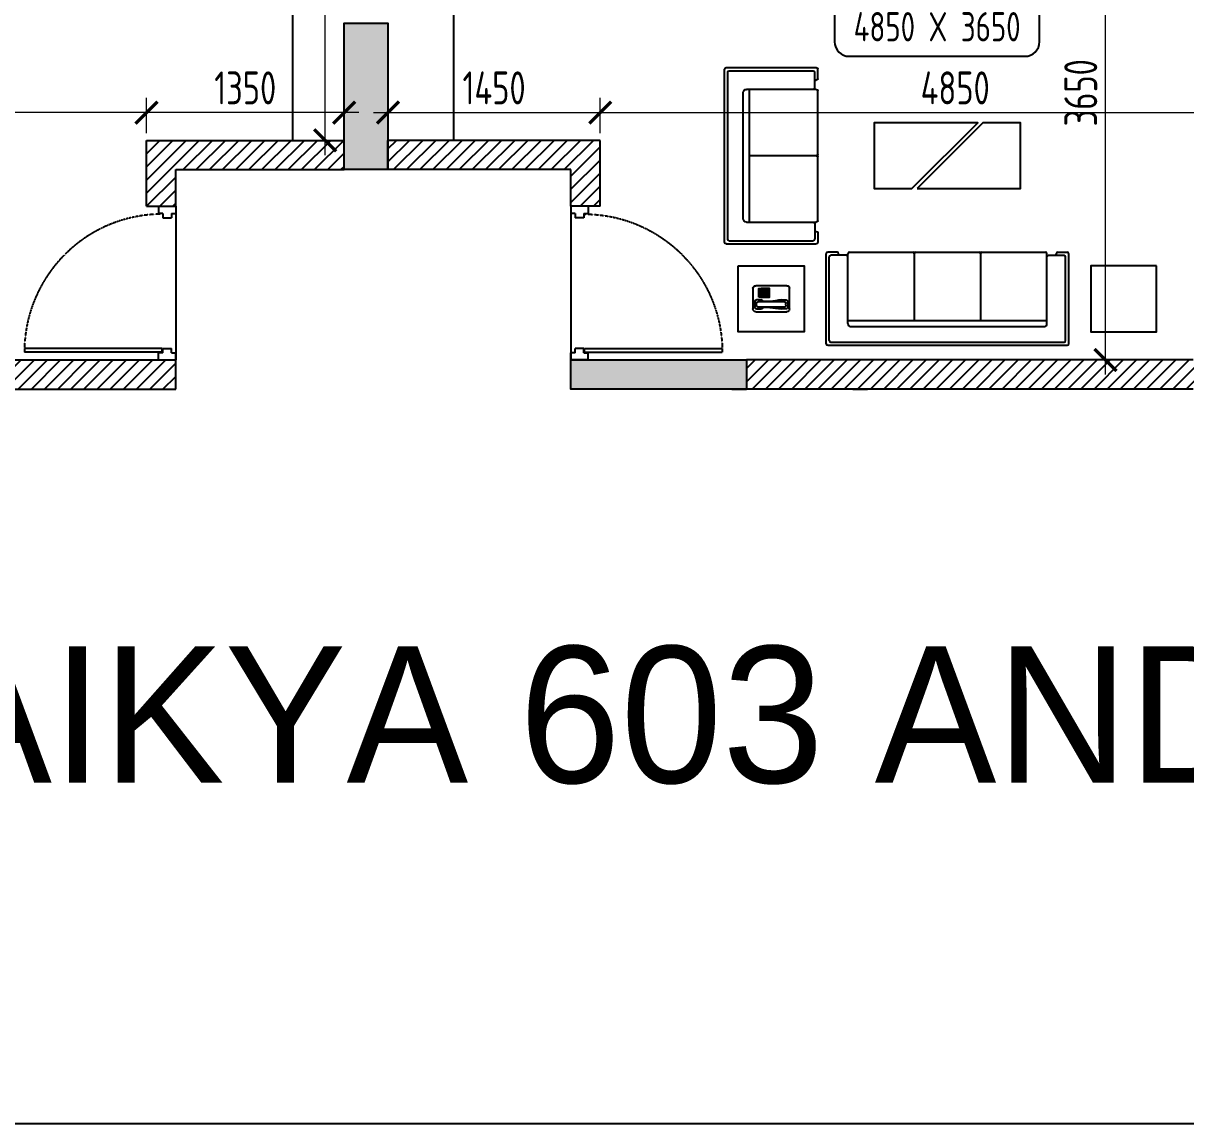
# Model space of a CAD drawing. Header units: millimetres. Extents: x -92307 to 258096, y -47434 to 112633.
# Drawn here: x 66834 to 74776, y -2067 to 5450 of the extents above; entities that cross this region are included whole.
import ezdxf
from ezdxf.enums import TextEntityAlignment as Align

# ---------------------------------------------------------------- set-up
doc = ezdxf.new("R2010")
doc.units = ezdxf.units.MM
doc.header["$LTSCALE"] = 10
doc.header["$PDMODE"] = 35
doc.header["$PDSIZE"] = 500
doc.linetypes.add('DASHED', pattern=[19.05, 12.7, -6.35])
for name, color, linetype in [('07--DIM-1', 1, 'Continuous'), ('A--BLOCKWALL-2', 2, 'Continuous'), ('A--BLOCKWALL-3', 3, 'Continuous'), ('A--DOWN', 34, 'Continuous'), ('A--FURNITURE-0', 253, 'Continuous'), ('A--HATCH-1', 8, 'Continuous'), ('A--SPACENUMBER', 2, 'Continuous'), ('A--SPACENUMBER-1', 8, 'Continuous'), ('A--SPACEREF', 3, 'Continuous'), ('A--TILING-1', 8, 'Continuous'), ('Typical floor Column Centre line$0$X-3rd Floor Column$0$A--COL250', 250, 'Continuous'), ('Typical floor Column Centre line$0$X-3rd Floor Column$0$A--CONCRETE-4', 4, 'Continuous')]:
    doc.layers.add(name, color=color, linetype=linetype)
doc.styles.add('ISO', font='isocp2.shx', dxfattribs={"width": 0.8})
doc.dimstyles.new('A-DIM-100', dxfattribs={"dimscale": 100, "dimtxt": 2.25, "dimasz": 1.5, "dimexe": 1, "dimexo": 0.5, "dimgap": 0, "dimtad": 0, "dimdec": 0, "dimzin": 12, "dimdsep": 46, "dimtxsty": 'ISO', "dimblk": 'ARCHTICK', "dimcen": 1, "dimdle": 1, "dimclrd": 8, "dimclre": 8, "dimclrt": 256, "dimadec": 0, "dimazin": 3, "dimtfac": 1, "dimtdec": 0, "dimtmove": 1, "dimatfit": 2, "dimfxl": 1, "dimtvp": 0.75, "dimtolj": 1, "dimtzin": 12, "dimlwd": 18, "dimlwe": 18, "dimarcsym": 0})
pattern_1 = [(45, (72725.64, 0), (-44.9013, 44.9013), [])]

# ---------------------------------------------------------------- blocks, each defined once
blk = doc.blocks.new('SPACE')
at = {"layer": 'A--SPACENUMBER-1'}
blk.add_lwpolyline([(-600, 0), (600, 0, 0.41421356), (700, 100), (700, 288.5, 0.41421356), (600, 388.5), (-600, 388.5, 0.41421356), (-700, 288.5), (-700, 100, 0.41421356), (-600, 0, -0.05251446)], format="xyb", dxfattribs=at)
at = {"layer": 'A--SPACENUMBER', "style": 'ISO', "width": 0.8, "flags": 4}
blk.add_attdef('01', text='', height=250, dxfattribs=at).set_placement((0.455, 202.41), align=Align.MIDDLE)
at = {"layer": 'A--SPACEREF', "style": 'ISO', "width": 0.8, "flags": 4}
blk.add_attdef('S', text='', height=300, dxfattribs=at).set_placement((1.35, 474.975), align=Align.CENTER)
blk = doc.blocks.new('A$C59C96D1E')
at = {"linetype": 'Continuous'}
for p, q in [((-2.74, 0), (2.74, 0)), ((-3.49, -9.09), (-3.49, -0.75)), ((-2.75, -0.99), (-2.75, -2.2)), ((-2.26, -1.48), (-2.26, -8.35)), ((-0.79, -0.49), (-2.25, -0.49)), ((-1.76, -0.98), (-1.28, -0.98)), ((-0.78, -8.35), (-0.78, -1.48)), ((-0.29, -2.2), (-0.29, -0.99)), ((3.49, -0.75), (3.49, -9.09)), ((-2.75, -8.84), (-2.75, -7.63)), ((-0.79, -9.34), (-2.25, -9.34)), ((-1.76, -8.85), (-1.28, -8.85)), ((-0.29, -7.63), (-0.29, -8.84)), ((2.74, -9.84), (-2.74, -9.84))]:
    blk.add_line(p, q, dxfattribs=at)
for points in [[(0.45, -5.87), (0.45, -5.37), (0.95, -5.37), (0.95, -5.87)], [(0.45, -6.47), (0.45, -5.97), (0.95, -5.97), (0.95, -6.47)], [(1.05, -5.87), (1.05, -5.37), (1.55, -5.37), (1.55, -5.87)], [(1.05, -6.47), (1.05, -5.97), (1.55, -5.97), (1.55, -6.47)], [(1.64, -5.87), (1.64, -5.37), (2.14, -5.37), (2.14, -5.87)], [(1.64, -6.47), (1.64, -5.97), (2.14, -5.97), (2.14, -6.47)], [(2.24, -5.87), (2.24, -5.37), (2.74, -5.37), (2.74, -5.87)], [(2.24, -6.47), (2.24, -5.97), (2.74, -5.97), (2.74, -6.47)], [(0.45, -7.06), (0.45, -6.56), (0.95, -6.56), (0.95, -7.06)], [(0.45, -7.66), (0.45, -7.16), (0.95, -7.16), (0.95, -7.66)], [(0.45, -8.26), (0.95, -8.26), (0.95, -7.76), (0.45, -7.76)], [(1.05, -7.06), (1.05, -6.56), (1.55, -6.56), (1.55, -7.06)], [(1.05, -7.66), (1.05, -7.16), (1.55, -7.16), (1.55, -7.66)], [(1.05, -8.26), (1.55, -8.26), (1.55, -7.76), (1.05, -7.76)], [(1.64, -7.06), (1.64, -6.56), (2.14, -6.56), (2.14, -7.06)], [(1.64, -7.66), (1.64, -7.16), (2.14, -7.16), (2.14, -7.66)], [(1.64, -8.26), (2.14, -8.26), (2.14, -7.76), (1.64, -7.76)], [(2.24, -7.06), (2.24, -6.56), (2.74, -6.56), (2.74, -7.06)], [(2.24, -7.66), (2.24, -7.16), (2.74, -7.16), (2.74, -7.66)], [(2.24, -8.26), (2.74, -8.26), (2.74, -7.76), (2.24, -7.76)]]:
    blk.add_lwpolyline(points, close=True)
for centre, radius, start, end in [((-2.74, -0.75), 0.75, 90, 180), ((2.74, -0.75), 0.75, 0, 90), ((-2.25, -0.99), 0.5, 90, 180), ((-2.25, -2.2), 0.5, 180, 270), ((-1.76, -1.48), 0.5, 90, 180), ((-1.28, -1.48), 0.5, 0, 90), ((-0.79, -0.99), 0.5, 0, 90), ((-0.79, -2.2), 0.5, 270, 0), ((-2.74, -9.09), 0.75, 180, 270), ((-2.25, -7.63), 0.5, 90, 180), ((-2.25, -8.84), 0.5, 180, 270), ((-1.76, -8.35), 0.5, 180, 270), ((-1.28, -8.35), 0.5, 270, 0), ((-0.79, -7.63), 0.5, 0, 90), ((-0.79, -8.84), 0.5, 270, 0), ((2.74, -9.09), 0.75, 270, 0)]:
    blk.add_arc(centre, radius, start, end, dxfattribs=at)
for centre, start, end in [((-30.22, -7.51), 358.28, 10.8919), ((27.18, -7.51), 169.1081, 181.72)]:
    blk.add_arc(centre, 27.97, start, end)
blk = doc.blocks.new('A$C6B576318')
at = {"layer": 'A--FURNITURE-0'}
for p, q in [((-887.5, 748.8), (-962.5, 748.8)), ((-787.5, 748.8), (-279.2, 748.8)), ((-254.2, 748.8), (254.2, 748.8)), ((279.2, 748.8), (787.5, 748.8)), ((887.5, 748.8), (962.5, 748.8)), ((-975, 12.5), (-975, 736.3)), ((-950, 37.5), (-950, 711.3)), ((-812.5, 723.8), (-937.5, 723.8)), ((-875, 723.8), (-875, 736.3)), ((-800, 711.3), (-800, 736.3)), ((-800, 175), (-800, 711.3)), ((-266.7, 736.3), (-266.7, 200)), ((266.7, 736.3), (266.7, 200)), ((800, 711.3), (800, 736.3)), ((800, 175), (800, 711.3)), ((812.5, 723.8), (937.5, 723.8)), ((875, 723.8), (875, 736.3)), ((950, 37.5), (950, 711.3)), ((975, 12.5), (975, 736.3)), ((-800, 200), (800, 200)), ((-775, 150), (775, 150)), ((-962.5, 0), (962.5, 0)), ((-937.5, 25), (937.5, 25))]:
    blk.add_line(p, q, dxfattribs=at)
for centre, radius, start, end in [((-962.5, 736.3), 12.5, 90, 180), ((-887.5, 736.3), 12.5, 0, 90), ((-787.5, 736.3), 12.5, 90, 180), ((-279.2, 736.3), 12.5, 0, 90), ((-254.2, 736.3), 12.5, 90, 180), ((254.2, 736.3), 12.5, 0, 90), ((279.2, 736.3), 12.5, 90, 180), ((787.5, 736.3), 12.5, 0, 90), ((887.5, 736.3), 12.5, 90, 180), ((962.5, 736.3), 12.5, 0, 90), ((-937.5, 711.3), 12.5, 90, 180), ((-812.5, 711.3), 12.5, 0, 90), ((812.5, 711.3), 12.5, 90, 180), ((937.5, 711.3), 12.5, 0, 90), ((-775, 175), 25, 180, 270), ((775, 175), 25, 270, 0), ((-962.5, 12.5), 12.5, 180, 270), ((-937.5, 37.5), 12.5, 180, 270), ((937.5, 37.5), 12.5, 270, 0), ((962.5, 12.5), 12.5, 270, 0)]:
    blk.add_arc(centre, radius, start, end, dxfattribs=at)
blk = doc.blocks.new('A$C64853205')
at = {"layer": 'A--FURNITURE-0'}
for p, q in [((-620.8, 748.8), (-695.8, 748.8)), ((-520.8, 748.8), (-12.5, 748.8)), ((12.5, 748.8), (520.8, 748.8)), ((620.8, 748.8), (695.8, 748.8)), ((-708.3, 12.5), (-708.3, 736.3)), ((-683.3, 37.5), (-683.3, 711.3)), ((-545.8, 723.8), (-670.8, 723.8)), ((-608.3, 723.8), (-608.3, 736.3)), ((-533.3, 711.3), (-533.3, 736.3)), ((-533.3, 175), (-533.3, 711.3)), ((0, 736.3), (0, 200)), ((533.3, 736.3), (533.3, 175)), ((545.8, 723.8), (670.8, 723.8)), ((608.3, 723.8), (608.3, 736.3)), ((683.3, 37.5), (683.3, 711.3)), ((708.3, 12.5), (708.3, 736.3)), ((-533.3, 200), (533.3, 200)), ((-508.3, 150), (508.3, 150)), ((-695.8, 0), (695.8, 0)), ((-670.8, 25), (670.8, 25))]:
    blk.add_line(p, q, dxfattribs=at)
for centre, radius, start, end in [((-695.8, 736.3), 12.5, 90, 180), ((-620.8, 736.3), 12.5, 0, 90), ((-520.8, 736.3), 12.5, 90, 180), ((-12.5, 736.3), 12.5, 0, 90), ((12.5, 736.3), 12.5, 90, 180), ((520.8, 736.3), 12.5, 0, 90), ((620.8, 736.3), 12.5, 90, 180), ((695.8, 736.3), 12.5, 0, 90), ((-670.8, 711.3), 12.5, 90, 180), ((-545.8, 711.3), 12.5, 0, 90), ((545.8, 711.3), 12.5, 90, 180), ((670.8, 711.3), 12.5, 0, 90), ((-508.3, 175), 25, 180, 270), ((508.3, 175), 25, 270, 0), ((-695.8, 12.5), 12.5, 180, 270), ((-670.8, 37.5), 12.5, 180, 270), ((670.8, 37.5), 12.5, 270, 0), ((695.8, 12.5), 12.5, 270, 0)]:
    blk.add_arc(centre, radius, start, end, dxfattribs=at)
blk = doc.blocks.new('A$C1CBF2325')
at = {"layer": 'A--DOWN'}
for p, q in [((100, 0), (0, 0)), ((0, 0), (0, -42)), ((100, 0), (100, -42)), ((25, -42), (0, -42)), ((25, -42), (25, -67)), ((75, -67), (25, -67)), ((75, -42), (75, -67)), ((75, -42), (100, -42)), ((78.8, -46.2), (78.8, -67)), ((78.8, -46.2), (886, -46.2)), ((78.8, -67), (886, -67)), ((886, -67), (886, -46.2)), ((25, -858), (0, -858)), ((0, -900), (0, -858)), ((75, -833), (25, -833)), ((25, -858), (25, -833)), ((75, -858), (75, -833)), ((75, -858), (100, -858)), ((100, -900), (100, -858)), ((100, -900), (0, -900))]:
    blk.add_line(p, q, dxfattribs=at)
at = {"layer": 'A--DOWN', "color": 8, "linetype": 'DASHED', "ltscale": 0.005}
blk.add_arc((78.8, -46.2), 807.5, 269.73187, 358.52905, dxfattribs=at)
blk = doc.blocks.new('_ArchTick')
at = {"color": 0, "const_width": 0.15}
blk.add_lwpolyline([(-0.5, -0.5), (0.5, 0.5)], dxfattribs=at)
blk = doc.blocks.new('*D56')
at = {"layer": '07--DIM-1', "color": 8, "lineweight": 18}
for p, q in [((69325.6, 4700), (69325.6, 4939.7)), ((70775.6, 4700), (70775.6, 4939.7)), ((69225.6, 4839.7), (70875.6, 4839.7))]:
    blk.add_line(p, q, dxfattribs=at)
at = {"layer": 'Defpoints', "color": 0}
for p in [(70775.6, 4839.7), (69325.6, 4650), (70775.6, 4650)]:
    blk.add_point(p, dxfattribs=at)
at = {"layer": '07--DIM-1', "color": 8, "lineweight": 18, "xscale": 150, "yscale": 150, "zscale": 150, "rotation": 180}
blk.add_blockref('_ArchTick', (69325.6, 4839.7), dxfattribs=at)
at = {"layer": '07--DIM-1', "color": 8, "lineweight": 18, "xscale": 150, "yscale": 150, "zscale": 150}
blk.add_blockref('_ArchTick', (70775.6, 4839.7), dxfattribs=at)
at = {"layer": '07--DIM-1', "insert": (70050.6, 5008.5), "char_height": 225, "attachment_point": 5, "style": 'ISO'}
blk.add_mtext('\\A1;1450', dxfattribs=at)
blk = doc.blocks.new('*D57')
at = {"layer": '07--DIM-1', "color": 8, "lineweight": 18}
for p, q in [((70775.6, 4700), (70775.6, 4939.7)), ((75625.6, 4700), (75625.6, 4939.7)), ((70675.6, 4839.7), (75725.6, 4839.7))]:
    blk.add_line(p, q, dxfattribs=at)
at = {"layer": 'Defpoints', "color": 0}
for p in [(75625.6, 4839.7), (70775.6, 4650), (75625.6, 4650)]:
    blk.add_point(p, dxfattribs=at)
at = {"layer": '07--DIM-1', "color": 8, "lineweight": 18, "xscale": 150, "yscale": 150, "zscale": 150, "rotation": 180}
blk.add_blockref('_ArchTick', (70775.6, 4839.7), dxfattribs=at)
at = {"layer": '07--DIM-1', "color": 8, "lineweight": 18, "xscale": 150, "yscale": 150, "zscale": 150}
blk.add_blockref('_ArchTick', (75625.6, 4839.7), dxfattribs=at)
at = {"layer": '07--DIM-1', "insert": (73200.6, 5008.5), "char_height": 225, "attachment_point": 5, "style": 'ISO'}
blk.add_mtext('\\A1;4850', dxfattribs=at)
blk = doc.blocks.new('*D61')
at = {"layer": '07--DIM-1', "color": 8, "lineweight": 18}
for p, q in [((67675.6, 4700), (67675.6, 4939.7)), ((69025.6, 4700), (69025.6, 4939.7)), ((69125.6, 4839.7), (67575.6, 4839.7))]:
    blk.add_line(p, q, dxfattribs=at)
at = {"layer": 'Defpoints', "color": 0}
for p in [(67675.6, 4839.7), (67675.6, 4650), (69025.6, 4650)]:
    blk.add_point(p, dxfattribs=at)
at = {"layer": '07--DIM-1', "color": 8, "lineweight": 18, "xscale": 150, "yscale": 150, "zscale": 150, "rotation": 180}
blk.add_blockref('_ArchTick', (67675.6, 4839.7), dxfattribs=at)
at = {"layer": '07--DIM-1', "color": 8, "lineweight": 18, "xscale": 150, "yscale": 150, "zscale": 150}
blk.add_blockref('_ArchTick', (69025.6, 4839.7), dxfattribs=at)
at = {"layer": '07--DIM-1', "insert": (68350.6, 5008.5), "char_height": 225, "attachment_point": 5, "style": 'ISO'}
blk.add_mtext('\\A1;1350', dxfattribs=at)
blk = doc.blocks.new('*D62')
at = {"layer": '07--DIM-1', "color": 8, "lineweight": 18}
for p, q in [((62825.6, 4700), (62825.6, 4939.7)), ((67675.6, 4700), (67675.6, 4939.7)), ((67775.6, 4839.7), (62725.6, 4839.7))]:
    blk.add_line(p, q, dxfattribs=at)
at = {"layer": 'Defpoints', "color": 0}
for p in [(62825.6, 4839.7), (62825.6, 4650), (67675.6, 4650)]:
    blk.add_point(p, dxfattribs=at)
at = {"layer": '07--DIM-1', "color": 8, "lineweight": 18, "xscale": 150, "yscale": 150, "zscale": 150, "rotation": 180}
blk.add_blockref('_ArchTick', (62825.6, 4839.7), dxfattribs=at)
at = {"layer": '07--DIM-1', "color": 8, "lineweight": 18, "xscale": 150, "yscale": 150, "zscale": 150}
blk.add_blockref('_ArchTick', (67675.6, 4839.7), dxfattribs=at)
at = {"layer": '07--DIM-1', "insert": (65250.6, 5008.5), "char_height": 225, "attachment_point": 5, "style": 'ISO'}
blk.add_mtext('\\A1;4850', dxfattribs=at)
blk = doc.blocks.new('*D73')
at = {"layer": '07--DIM-1', "color": 8, "lineweight": 18}
for p, q in [((68896.1, 4550), (68896.1, 6900)), ((68975.6, 6800), (68796.1, 6800)), ((68975.6, 4650), (68796.1, 4650))]:
    blk.add_line(p, q, dxfattribs=at)
at = {"layer": 'Defpoints', "color": 0}
for p in [(68896.1, 6800), (69025.6, 6800), (69025.6, 4650)]:
    blk.add_point(p, dxfattribs=at)
at = {"layer": '07--DIM-1', "color": 8, "lineweight": 18, "xscale": 150, "yscale": 150, "zscale": 150}
for p, rotation in [((68896.1, 6800), 90), ((68896.1, 4650), 270)]:
    blk.add_blockref('_ArchTick', p, dxfattribs=dict(at, rotation=rotation))
at = {"layer": '07--DIM-1', "insert": (68727.3, 5725), "char_height": 225, "attachment_point": 5, "rotation": 90, "style": 'ISO'}
blk.add_mtext('\\A1;2150', dxfattribs=at)
blk = doc.blocks.new('*D41')
at = {"layer": '07--DIM-1', "color": 8, "lineweight": 18}
for p, q in [((74227.1, 3050), (74227.1, 6900)), ((74575.6, 6800), (74127.1, 6800)), ((74575.6, 3150), (74127.1, 3150))]:
    blk.add_line(p, q, dxfattribs=at)
at = {"layer": 'Defpoints', "color": 0}
for p in [(74227.1, 6800), (74625.6, 6800), (74625.6, 3150)]:
    blk.add_point(p, dxfattribs=at)
at = {"layer": '07--DIM-1', "color": 8, "lineweight": 18, "xscale": 150, "yscale": 150, "zscale": 150}
for p, rotation in [((74227.1, 6800), 90), ((74227.1, 3150), 270)]:
    blk.add_blockref('_ArchTick', p, dxfattribs=dict(at, rotation=rotation))
at = {"layer": '07--DIM-1', "insert": (74058.4, 4975), "char_height": 225, "attachment_point": 5, "rotation": 90, "style": 'ISO'}
blk.add_mtext('\\A1;3650', dxfattribs=at)

msp = doc.modelspace()

# ---------------------------------------------------------------- hatches: boundary and pattern name
at = {"layer": 'A--HATCH-1'}
h = msp.add_hatch(dxfattribs=at)
h.set_pattern_fill('ANSI31', color=256, scale=20, style=0)
h.set_pattern_definition(pattern_1)
h.paths.add_polyline_path([(69025.6, 4450), (69025.6, 4650), (67675.6, 4650), (67675.6, 4200), (67875.6, 4200), (67875.6, 4450)])
h = msp.add_hatch(dxfattribs=at)
h.set_pattern_fill('ANSI31', color=256, scale=20, style=0)
h.set_pattern_definition(pattern_1)
h.paths.add_polyline_path([(70775.6, 4200), (70575.6, 4200), (70575.6, 4450), (69325.6, 4450), (69325.6, 4650), (70775.6, 4650)])
h = msp.add_hatch(dxfattribs=at)
h.set_pattern_fill('ANSI31', color=256, scale=20, style=0)
h.set_pattern_definition(pattern_1)
h.paths.add_polyline_path([(75625.6, 3575), (75825.6, 3575), (75825.6, 3150), (77625.6, 3150), (77625.6, 2950), (71775.6, 2950), (71775.6, 3150), (75625.6, 3150)])
h = msp.add_hatch(dxfattribs=at)
h.set_pattern_fill('ANSI31', color=256, scale=20, style=0)
h.set_pattern_definition([(45, (72725.64, 57100), (-44.90128, 44.90128), [])])
h.paths.add_polyline_path([(64625.6, 2950), (67875.6, 2950), (67875.6, 3150), (64625.6, 3150)])
at = {"layer": 'Typical floor Column Centre line$0$X-3rd Floor Column$0$A--COL250'}
h = msp.add_hatch(color=256, dxfattribs=at)
h.dxf.hatch_style = 1
h.paths.add_polyline_path([(69025.6, 4450), (69025.6, 5450), (69325.6, 5450), (69325.6, 4450)])
h = msp.add_hatch(color=256, dxfattribs=at)
h.dxf.hatch_style = 1
h.paths.add_polyline_path([(70575.6, 3150), (71775.6, 3150), (71775.6, 2950), (70575.6, 2950)])

# ---------------------------------------------------------------- linework, layer by layer
msp.add_lwpolyline([(52208.4, 17102.4), (87105.5, 17102.4), (87105.5, -2067.1), (52208.4, -2067.1)], close=True)
at = {"layer": 'A--BLOCKWALL-2'}
for p, q in [((71675.6, 2950), (71775.6, 2950)), ((72500.6, 2950), (72600.6, 2950))]:
    msp.add_line(p, q, dxfattribs=at)
at = {"layer": 'A--BLOCKWALL-3'}
for p, q in [((67675.6, 4200), (67675.6, 4650)), ((67675.6, 4650), (69025.6, 4650)), ((69025.6, 4450), (69025.6, 4650)), ((69325.6, 4450), (69325.6, 4650)), ((70775.6, 4650), (69325.6, 4650)), ((70775.6, 4200), (70775.6, 4650)), ((67875.6, 4200), (67875.6, 4450)), ((67875.6, 4450), (69025.6, 4450)), ((70575.6, 4450), (69325.6, 4450)), ((70575.6, 4200), (70575.6, 4450)), ((67675.6, 4200), (67875.6, 4200)), ((70775.6, 4200), (70575.6, 4200)), ((64625.6, 3150), (67875.6, 3150)), ((67875.6, 2950), (67875.6, 3150)), ((71775.6, 3150), (71775.6, 2950)), ((74825.6, 3150), (71775.6, 3150)), ((64625.6, 2950), (67875.6, 2950)), ((74825.6, 2950), (71775.6, 2950))]:
    msp.add_line(p, q, dxfattribs=at)
at = {"layer": 'A--FURNITURE-0'}
for p, q in [((68675.6, 4650), (68675.6, 6800)), ((69775.6, 4650), (69775.6, 6800))]:
    msp.add_line(p, q, dxfattribs=at)
at = {"layer": 'A--FURNITURE-0', "elevation": 0}
for points in [[(72905, 4320.3), (73355, 4770.3), (72647.6, 4770.3), (72647.6, 4320.3)], [(72940.3, 4320.3), (73647.6, 4320.3), (73647.6, 4770.3), (73390.3, 4770.3)], [(71718.9, 3793.2), (72168.9, 3793.2), (72168.9, 3343.2), (71718.9, 3343.2)], [(74576.4, 3793.2), (74126.4, 3793.2), (74126.4, 3343.2), (74576.4, 3343.2)]]:
    msp.add_lwpolyline(points, close=True, dxfattribs=at)
at = {"layer": 'A--TILING-1'}
for p, q in [((67875.6, 4200), (67875.6, 3150)), ((70575.6, 4200), (70575.6, 3150))]:
    msp.add_line(p, q, dxfattribs=at)
at = {"layer": 'Typical floor Column Centre line$0$X-3rd Floor Column$0$A--CONCRETE-4'}
for points in [[(69025.6, 4450), (69025.6, 5450), (69325.6, 5450), (69325.6, 4450)], [(70575.6, 3150), (71775.6, 3150), (71775.6, 2950), (70575.6, 2950)]]:
    msp.add_lwpolyline(points, close=True, dxfattribs=at)

# ---------------------------------------------------------------- block references
at = {"layer": 'A--DOWN', "yscale": 1.166666666666667, "zscale": 1.166666666666667}
for p, xscale, rotation in [((67875.6, 3150), 1.166666666671517, 180.000000000004), ((70575.6, 3150), -1.166666666671517, 180)]:
    msp.add_blockref('A$C1CBF2325', p, dxfattribs=dict(at, xscale=xscale, rotation=rotation))
at = {"layer": 'A--FURNITURE-0', "extrusion": (0, 0, -1), "yscale": 0.85, "zscale": -0.85}
for name, p, xscale, rotation in [('A$C64853205', (-71625.6, 4545.3), 0.85, 90), ('A$C6B576318', (-73147.6, 3250), -0.8500000000058208, 359.999999999996)]:
    msp.add_blockref(name, p, dxfattribs=dict(at, xscale=xscale, rotation=rotation))
at = {"layer": 'A--FURNITURE-0', "xscale": -25.41683611207191, "yscale": 25.41683611207191, "zscale": 25.41683611207191, "rotation": 270}
msp.add_blockref('A$C59C96D1E', (72068.9, 3568.2), dxfattribs=at)
at = {"layer": 'A--SPACEREF'}
ref = msp.add_blockref('SPACE', (73076.4, 5224.1), dxfattribs=at)
ref.add_attrib('01', '4850 X 3650', dxfattribs={"layer": 'A--SPACENUMBER', "height": 200, "style": 'ISO', "width": 0.8, "flags": 4}).set_placement((73077.1, 5426.5), align=Align.MIDDLE)
ref.add_attrib('S', 'LIVING', dxfattribs={"height": 250, "style": 'ISO', "width": 0.8, "flags": 4}).set_placement((73078, 5699.1), align=Align.CENTER)

# ---------------------------------------------------------------- texts
msp.add_text('AIKYA 603 AND 604', height=933.32, dxfattribs=at).set_placement((66197.7, 261.6))

# ---------------------------------------------------------------- dimensions: what is measured, and where the dimension line sits
at = {"layer": '07--DIM-1'}
dim = msp.add_aligned_dim(p1=(69025.6, 4650), p2=(69025.6, 6800), distance=129.6, dimstyle='A-DIM-100', dxfattribs=at)
dim.commit()
dim.dimension.update_dxf_attribs({"geometry": '*D73', "text_midpoint": (68727.3, 5725)})
for base, p1, p2, angle, picture, middle in [((74227.1, 6800), (74625.6, 3150), (74625.6, 6800), 90, '*D41', (74058.4, 4975)), ((62825.6, 4839.7), (67675.6, 4650), (62825.6, 4650), 180, '*D62', (65250.6, 5008.5)), ((67675.6, 4839.7), (69025.6, 4650), (67675.6, 4650), 180, '*D61', (68350.6, 5008.5))]:
    dim = msp.add_linear_dim(base=base, p1=p1, p2=p2, angle=angle, dimstyle='A-DIM-100', dxfattribs=at)
    dim.commit()
    dim.dimension.update_dxf_attribs({"geometry": picture, "text_midpoint": middle})
for base, p1, p2, picture, middle in [((70775.6, 4839.7), (69325.6, 4650), (70775.6, 4650), '*D56', (70050.6, 5008.5)), ((75625.6, 4839.7), (70775.6, 4650), (75625.6, 4650), '*D57', (73200.6, 5008.5))]:
    dim = msp.add_linear_dim(base=base, p1=p1, p2=p2, dimstyle='A-DIM-100', dxfattribs=at)
    dim.commit()
    dim.dimension.update_dxf_attribs({"geometry": picture, "text_midpoint": middle})

doc.saveas('drawing.dxf')
